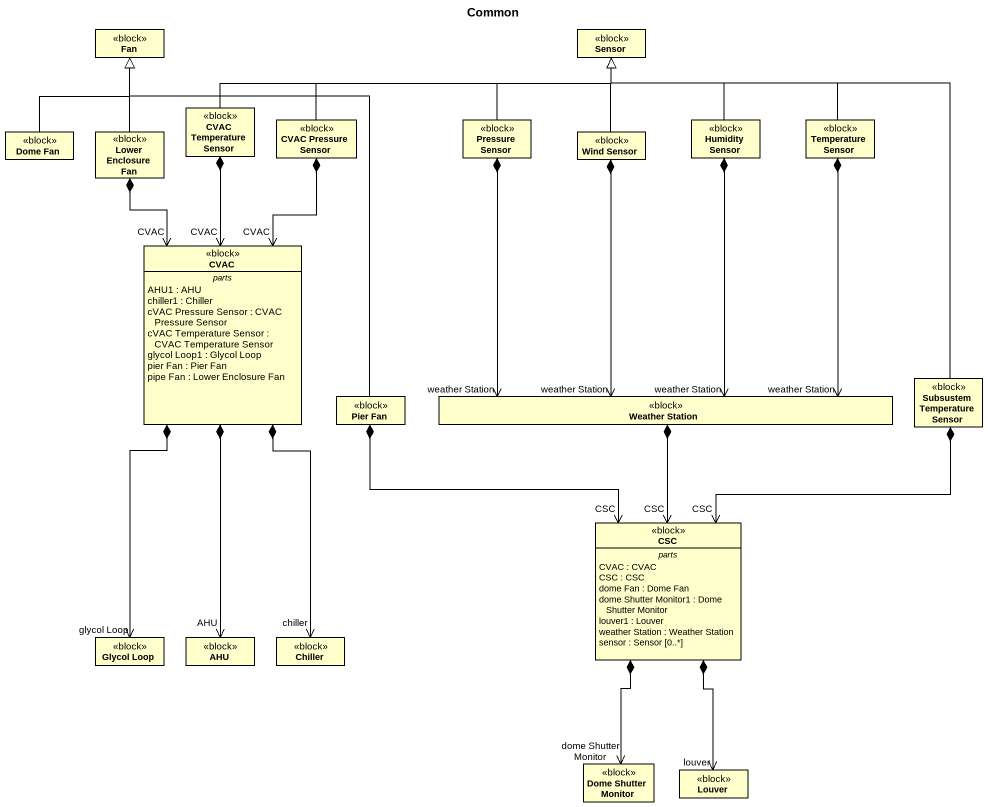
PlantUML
@startuml
title Common
hide circle
hide empty members
class Fan <<block>>
class Sensor <<block>>
class "Dome Fan" as Dome_Fan <<block>>
class "Lower Enclosure Fan" as Lower_Enclosure_Fan <<block>>
class "CVAC Temperature Sensor" as CVAC_Temperature_Sensor <<block>>
class "CVAC Pressure Sensor" as CVAC_Pressure_Sensor <<block>>
class "Pressure Sensor" as Pressure_Sensor <<block>>
class "Wind Sensor" as Wind_Sensor <<block>>
class "Humidity Sensor" as Humidity_Sensor <<block>>
class "Temperature Sensor" as Temperature_Sensor <<block>>
class CVAC <<block>> {
  -- parts --
  AHU1 : AHU
  chiller1 : Chiller
  cVAC Pressure Sensor : CVAC Pressure Sensor
  cVAC Temperature Sensor : CVAC Temperature Sensor
  glycol Loop1 : Glycol Loop
  pier Fan : Pier Fan
  pipe Fan : Lower Enclosure Fan
}
class "Pier Fan" as Pier_Fan <<block>>
class "Weather Station" as Weather_Station <<block>>
class "Subsustem Temperature Sensor" as Subsustem_Temperature_Sensor <<block>>
class CSC <<block>> {
  -- parts --
  CVAC : CVAC
  CSC : CSC
  dome Fan : Dome Fan
  dome Shutter Monitor1 : Dome Shutter Monitor
  louver1 : Louver
  weather Station : Weather Station
  sensor : Sensor [0..*]
}
class "Glycol Loop" as Glycol_Loop <<block>>
class AHU <<block>>
class Chiller <<block>>
class "Dome Shutter Monitor" as Dome_Shutter_Monitor <<block>>
class Louver <<block>>
Dome_Fan -up-|> Fan
Lower_Enclosure_Fan -up-|> Fan
Lower_Enclosure_Fan *--> "CVAC" CVAC
CVAC_Temperature_Sensor -right-|> Sensor
CVAC_Temperature_Sensor *--> "CVAC" CVAC
CVAC_Pressure_Sensor -right-|> Sensor
CVAC_Pressure_Sensor *--> "CVAC" CVAC
Pressure_Sensor -up-|> Sensor
Pressure_Sensor *--> "weather Station" Weather_Station
Wind_Sensor -up-|> Sensor
Wind_Sensor *--> "weather Station" Weather_Station
Humidity_Sensor -up-|> Sensor
Humidity_Sensor *--> "weather Station" Weather_Station
Temperature_Sensor -left-|> Sensor
Temperature_Sensor *--> "weather Station" Weather_Station
CVAC *--> "glycol Loop" Glycol_Loop
CVAC *--> "AHU" AHU
CVAC *--> "chiller" Chiller
Pier_Fan -up-|> Fan
Pier_Fan *--> "CSC" CSC
Weather_Station *--> "CSC" CSC
Subsustem_Temperature_Sensor -up-|> Sensor
Subsustem_Temperature_Sensor *--> "CSC" CSC
CSC *--> "dome Shutter Monitor" Dome_Shutter_Monitor
CSC *--> "louver" Louver
@enduml
